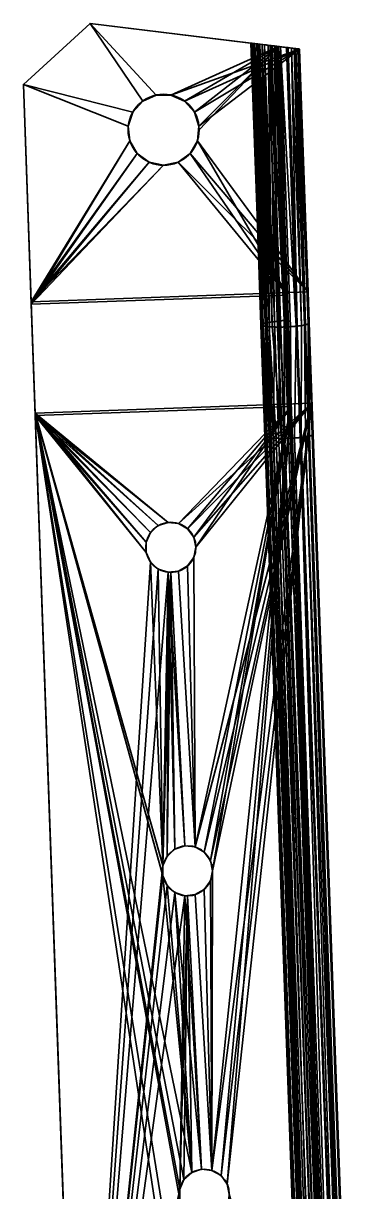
# Model space of a CAD drawing. Header units: millimetres. Extents: x 0 to 166, y 0 to 169.
# Drawn here: x 141.3 to 165.2, y 85.2 to 169.1 of the extents above; entities that cross this region are included whole.
import ezdxf

# ---------------------------------------------------------------- set-up
doc = ezdxf.new("R2010")
doc.units = ezdxf.units.MM
doc.layers.add('1', color=7, linetype='Continuous', true_color=0xffffff)

# ---------------------------------------------------------------- blocks, each defined once
blk = doc.blocks.new('UG_SURFACE_001')
at = {"layer": '1', "color": 252, "linetype": 'Continuous', "lineweight": 35}
for points in [[(146.092832, 169.054553, 7), (146.092832, 169.054553, 5.5), (141.308561, 164.667085, 5.5), (141.308561, 164.667085, 7)], [(149.166107, 162.688553, 7), (149.875611, 163.476542, 7), (146.092832, 169.054553, 7), (141.308561, 164.667085, 7)], [(141.308561, 164.667085, 5.5), (146.092832, 169.054553, 5.5), (149.875611, 163.476542, 5.5), (149.166107, 162.688553, 5.5)], [(159.618139, 167.393848, 7), (146.092832, 169.054553, 7), (150.844291, 163.907826, 7), (151.904643, 163.907826, 7)], [(146.092832, 169.054553, 7), (149.875611, 163.476542, 7), (150.844291, 163.907826, 7)], [(146.092832, 169.054553, 5.5), (161.117181, 167.209789, 5.5), (151.904643, 163.907826, 5.5), (150.844291, 163.907826, 5.5)], [(150.844291, 163.907826, 5.5), (149.875611, 163.476542, 5.5), (146.092832, 169.054553, 5.5)], [(161.117181, 167.209789, 5.5), (146.092832, 169.054553, 5.5), (146.092832, 169.054553, 7), (159.618139, 167.393848, 7)], [(151.904643, 163.907826, 7), (152.873322, 163.476542, 7), (159.618139, 167.393848, 7)], [(152.873322, 163.476542, 5.5), (151.904643, 163.907826, 5.5), (161.117181, 167.209789, 5.5)], [(159.618139, 167.393848, 7), (152.873322, 163.476542, 7), (153.582826, 162.688553, 7)], [(153.582826, 162.688553, 5.5), (152.873322, 163.476542, 5.5), (161.117181, 167.209789, 5.5)], [(159.618139, 167.393848, 7), (153.582826, 162.688553, 7), (153.910503, 161.680102, 7)], [(161.117181, 167.209789, 5.5), (153.910503, 161.680102, 5.5), (153.582826, 162.688553, 5.5)], [(160.255849, 149.538323, 7), (159.618139, 167.393848, 7), (153.924465, 161.41355, 7), (153.799668, 160.625562, 7)], [(161.117181, 167.209789, 5.5), (161.739811, 149.776101, 5.5), (153.799668, 160.625562, 5.5), (153.910503, 161.680102, 5.5)], [(153.910503, 161.680102, 7), (153.924465, 161.41355, 7), (159.618139, 167.393848, 7)], [(158.880264, 167.484447, 25.40426), (157.645851, 167.636007, 23.666006), (157.628924, 167.638093, 23.932012), (157.679588, 167.631865, 24.11321)], [(157.679588, 167.631865, 24.11321), (157.628924, 167.638093, 23.932012), (158.3765, 147.417977, 23.667866)], [(157.628924, 167.638093, 23.932012), (157.645851, 167.636007, 23.666006), (158.3765, 147.417977, 23.667866)], [(157.645851, 167.636007, 23.666006), (158.880264, 167.484447, 25.40426), (159.175217, 167.448238, 25.489302), (159.331575, 167.42903, 25.480112)], [(157.645851, 167.636007, 23.666006), (159.767538, 167.375505, 25.453048), (160.187736, 167.323902, 25.277065)], [(159.331575, 167.42903, 25.480112), (159.76353, 167.375997, 25.454728), (159.767538, 167.375505, 25.453048), (157.645851, 167.636007, 23.666006)], [(157.728121, 167.625919, 23.20125), (157.666057, 167.633533, 23.348605), (157.645851, 167.636007, 23.666006), (160.565436, 167.27753, 24.993272)], [(160.187736, 167.323902, 25.277065), (160.304412, 167.309582, 25.2282), (160.565436, 167.27753, 24.993272), (157.645851, 167.636007, 23.666006)], [(158.42168, 147.474885, 23.219021), (157.645851, 167.636007, 23.666006), (157.666057, 167.633533, 23.348605)], [(158.42168, 147.474885, 23.219021), (158.3765, 147.417977, 23.667866), (157.645851, 167.636007, 23.666006)], [(157.666057, 167.633533, 23.348605), (157.728121, 167.625919, 23.20125), (158.434317, 147.478148, 23.196243)], [(158.434317, 147.478148, 23.196243), (158.42168, 147.474885, 23.219021), (157.666057, 167.633533, 23.348605)], [(157.679588, 167.631865, 24.11321), (157.787099, 167.618677, 24.497697), (157.808706, 167.61601, 24.528578)], [(157.808706, 167.61601, 24.528578), (158.075467, 167.583257, 24.909731), (158.446684, 167.537689, 25.210876), (157.679588, 167.631865, 24.11321)], [(158.446684, 167.537689, 25.210876), (158.606932, 167.518005, 25.325453), (158.880264, 167.484447, 25.40426), (157.679588, 167.631865, 24.11321)], [(158.3765, 147.417977, 23.667866), (158.351064, 147.385955, 23.920523), (157.679588, 167.631865, 24.11321)], [(158.351064, 147.385955, 23.920523), (158.406749, 147.364333, 24.112187), (157.679588, 167.631865, 24.11321)], [(157.787099, 167.618677, 24.497697), (157.679588, 167.631865, 24.11321), (158.406749, 147.364333, 24.112187)], [(160.565436, 167.27753, 24.993272), (157.933339, 167.600721, 22.765772), (157.892346, 167.605743, 22.811254), (157.728121, 167.625919, 23.20125)], [(158.434317, 147.478148, 23.196243), (157.728121, 167.625919, 23.20125), (157.892346, 167.605743, 22.811254)], [(157.808706, 167.61601, 24.528578), (157.787099, 167.618677, 24.497697), (158.406749, 147.364333, 24.112187)], [(158.075467, 167.583257, 24.909731), (157.808706, 167.61601, 24.528578), (158.528745, 147.316977, 24.53199)], [(158.406749, 147.364333, 24.112187), (158.528745, 147.316977, 24.53199), (157.808706, 167.61601, 24.528578)], [(158.434317, 147.478148, 23.196243), (157.892346, 167.605743, 22.811254), (157.933339, 167.600721, 22.765772)], [(158.249885, 167.561844, 22.414461), (157.933339, 167.600721, 22.765772), (160.565436, 167.27753, 24.993272)], [(158.765003, 147.563383, 22.600207), (157.933339, 167.600721, 22.765772), (158.249885, 167.561844, 22.414461)], [(158.765003, 147.563383, 22.600207), (158.668712, 147.538558, 22.773763), (157.933339, 167.600721, 22.765772)], [(157.933339, 167.600721, 22.765772), (158.668712, 147.538558, 22.773763), (158.434317, 147.478148, 23.196243)], [(158.075467, 167.583257, 24.909731), (158.12552, 167.577118, 24.981251), (158.446684, 167.537689, 25.210876)], [(158.528745, 147.316977, 24.53199), (158.813387, 147.2819, 24.899267), (158.075467, 167.583257, 24.909731)], [(158.12552, 167.577118, 24.981251), (158.075467, 167.583257, 24.909731), (158.813387, 147.2819, 24.899267)], [(158.446684, 167.537689, 25.210876), (158.12552, 167.577118, 24.981251), (158.813387, 147.2819, 24.899267)], [(160.565436, 167.27753, 24.993272), (158.618793, 167.516544, 22.168862), (158.282891, 167.557791, 22.377826), (158.249885, 167.561844, 22.414461)], [(158.249885, 167.561844, 22.414461), (158.978671, 147.591144, 22.436727), (158.765003, 147.563383, 22.600207)], [(158.978671, 147.591144, 22.436727), (158.249885, 167.561844, 22.414461), (158.282891, 167.557791, 22.377826)], [(158.978671, 147.591144, 22.436727), (158.282891, 167.557791, 22.377826), (158.618793, 167.516544, 22.168862)], [(158.813387, 147.2819, 24.899267), (158.947006, 147.265434, 25.071668), (158.446684, 167.537689, 25.210876)], [(158.947006, 147.265434, 25.071668), (159.174457, 147.25773, 25.200123), (158.446684, 167.537689, 25.210876)], [(158.606932, 167.518005, 25.325453), (158.446684, 167.537689, 25.210876), (159.174457, 147.25773, 25.200123)], [(158.880264, 167.484447, 25.40426), (158.606932, 167.518005, 25.325453), (159.174457, 147.25773, 25.200123)], [(158.618793, 167.516544, 22.168862), (160.565436, 167.27753, 24.993272), (160.738438, 167.256296, 24.837576)], [(160.738438, 167.256296, 24.837576), (160.859406, 167.241439, 24.61761), (159.012884, 167.46816, 21.89225), (158.618793, 167.516544, 22.168862)], [(159.328789, 147.636652, 22.168862), (158.618793, 167.516544, 22.168862), (159.012884, 167.46816, 21.89225)], [(158.618793, 167.516544, 22.168862), (159.328789, 147.636652, 22.168862), (158.978671, 147.591144, 22.436727)], [(159.174457, 147.25773, 25.200123), (159.557536, 147.244766, 25.41648), (158.880264, 167.484447, 25.40426)], [(159.557536, 147.244766, 25.41648), (159.596905, 147.245616, 25.420925), (158.880264, 167.484447, 25.40426)], [(159.175217, 167.448238, 25.489302), (158.880264, 167.484447, 25.40426), (159.596905, 147.245616, 25.420925)], [(159.012884, 167.46816, 21.89225), (160.859406, 167.241439, 24.61761), (161.019638, 167.22177, 24.326282), (161.042914, 167.218909, 24.188759)], [(161.042914, 167.218909, 24.188759), (161.117181, 167.209789, 23.75), (159.099802, 167.457491, 21.831252), (159.012884, 167.46816, 21.89225)], [(159.724295, 147.683993, 21.899117), (159.012884, 167.46816, 21.89225), (159.099802, 167.457491, 21.831252)], [(159.012884, 167.46816, 21.89225), (159.724295, 147.683993, 21.899117), (159.328789, 147.636652, 22.168862)], [(159.32931, 167.429313, 21.510324), (159.099802, 167.457491, 21.831252), (161.117181, 167.209789, 23.75)], [(159.099802, 167.457491, 21.831252), (159.32931, 167.429313, 21.510324), (160.022944, 147.743344, 21.503959)], [(160.022944, 147.743344, 21.503959), (159.761921, 147.688508, 21.873446), (159.099802, 167.457491, 21.831252)], [(159.761921, 147.688508, 21.873446), (159.724295, 147.683993, 21.899117), (159.099802, 167.457491, 21.831252)], [(159.331575, 167.42903, 25.480112), (159.175217, 167.448238, 25.489302), (159.596905, 147.245616, 25.420925)], [(161.117181, 167.209789, 23.75), (159.442559, 167.41541, 21.351971), (159.32931, 167.429313, 21.510324)], [(160.022944, 147.743344, 21.503959), (159.32931, 167.429313, 21.510324), (159.442559, 167.41541, 21.351971)], [(159.596905, 147.245616, 25.420925), (160.056308, 147.255644, 25.472758), (159.331575, 167.42903, 25.480112)], [(159.76353, 167.375997, 25.454728), (159.331575, 167.42903, 25.480112), (160.056308, 147.255644, 25.472758)], [(159.528032, 167.404905, 21.058185), (159.442559, 167.41541, 21.351971), (161.117181, 167.209789, 23.75)], [(159.442559, 167.41541, 21.351971), (159.528032, 167.404905, 21.058185), (160.218775, 147.805244, 21.058224)], [(160.218775, 147.805244, 21.058224), (160.169885, 147.77422, 21.295952), (159.442559, 167.41541, 21.351971)], [(160.169885, 147.77422, 21.295952), (160.022944, 147.743344, 21.503959), (159.442559, 167.41541, 21.351971)], [(161.117181, 167.209789, 23.75), (159.606665, 167.395249, 20.787882), (159.528032, 167.404905, 21.058185)], [(160.218775, 147.805244, 21.058224), (159.528032, 167.404905, 21.058185), (159.606665, 167.395249, 20.787882)], [(159.618139, 167.393848, 20.587722), (159.606665, 167.395249, 20.787882), (161.117181, 167.209789, 23.75)], [(159.606665, 167.395249, 20.787882), (159.618139, 167.393848, 20.587722), (160.315543, 147.866666, 20.587722)], [(160.315543, 147.866666, 20.587722), (160.218775, 147.805244, 21.058224), (159.606665, 167.395249, 20.787882)], [(161.117181, 167.209789, 23.75), (161.117181, 167.209789, 5.5), (159.618139, 167.393848, 7), (159.618139, 167.393848, 20.587722)], [(160.315543, 147.866666, 20.587722), (159.618139, 167.393848, 20.587722), (159.618139, 167.393848, 7), (160.255849, 149.538323, 7)], [(159.76353, 167.375997, 25.454728), (160.056308, 147.255644, 25.472758), (160.239384, 147.259638, 25.493415)], [(159.767538, 167.375505, 25.453048), (159.76353, 167.375997, 25.454728), (160.239384, 147.259638, 25.493415)], [(159.767538, 167.375505, 25.453048), (160.476595, 147.276729, 25.423473), (160.894841, 147.306859, 25.300149)], [(160.239384, 147.259638, 25.493415), (160.476595, 147.276729, 25.423473), (159.767538, 167.375505, 25.453048)], [(160.187736, 167.323902, 25.277065), (159.767538, 167.375505, 25.453048), (160.894841, 147.306859, 25.300149)], [(160.894841, 147.306859, 25.300149), (160.908863, 147.308305, 25.2924), (160.187736, 167.323902, 25.277065)], [(160.304412, 167.309582, 25.2282), (160.187736, 167.323902, 25.277065), (160.908863, 147.308305, 25.2924)], [(160.304412, 167.309582, 25.2282), (160.908863, 147.308305, 25.2924), (160.951078, 147.312686, 25.269073)], [(160.565436, 167.27753, 24.993272), (160.304412, 167.309582, 25.2282), (160.951078, 147.312686, 25.269073)], [(160.951078, 147.312686, 25.269073), (161.269248, 147.359043, 24.984974), (160.565436, 167.27753, 24.993272)], [(160.738438, 167.256296, 24.837576), (160.565436, 167.27753, 24.993272), (161.269248, 147.359043, 24.984974)], [(160.738438, 167.256296, 24.837576), (161.47761, 147.389412, 24.798926), (161.562234, 147.414848, 24.61696)], [(160.738438, 167.256296, 24.837576), (161.269248, 147.359043, 24.984974), (161.47761, 147.389412, 24.798926)], [(161.562234, 147.414848, 24.61696), (160.859406, 167.241439, 24.61761), (160.738438, 167.256296, 24.837576)], [(161.019638, 167.22177, 24.326282), (160.859406, 167.241439, 24.61761), (161.562234, 147.414848, 24.61696)], [(161.019638, 167.22177, 24.326282), (161.562234, 147.414848, 24.61696), (161.761001, 147.474587, 24.189571)], [(161.761001, 147.474587, 24.189571), (161.042914, 167.218909, 24.188759), (161.019638, 167.22177, 24.326282)], [(161.042914, 167.218909, 24.188759), (161.771998, 147.477895, 24.165936), (161.819994, 147.530854, 23.75)], [(161.042914, 167.218909, 24.188759), (161.761001, 147.474587, 24.189571), (161.771998, 147.477895, 24.165936)], [(161.819994, 147.530854, 23.75), (161.117181, 167.209789, 23.75), (161.042914, 167.218909, 24.188759)], [(161.739811, 149.776101, 5.5), (161.117181, 167.209789, 5.5), (161.117181, 167.209789, 23.75), (161.819994, 147.530854, 23.75)], [(141.872317, 148.881763, 7), (141.308561, 164.667085, 7), (141.308561, 164.667085, 5.5), (141.86573, 149.066299, 5.5)], [(141.308561, 164.667085, 7), (148.838431, 161.680102, 7), (149.166107, 162.688553, 7)], [(148.94928, 160.625562, 7), (148.838431, 161.680102, 7), (141.308561, 164.667085, 7), (141.872317, 148.881763, 7)], [(141.86573, 149.066299, 5.5), (141.308561, 164.667085, 5.5), (148.838431, 161.680102, 5.5), (148.94928, 160.625562, 5.5)], [(149.166107, 162.688553, 5.5), (148.838431, 161.680102, 5.5), (141.308561, 164.667085, 5.5)], [(149.875611, 163.476542, 7), (149.875611, 163.476542, 5.5), (150.844291, 163.907826, 5.5), (150.844291, 163.907826, 7)], [(150.844291, 163.907826, 7), (150.844291, 163.907826, 5.5), (151.904643, 163.907826, 5.5), (151.904643, 163.907826, 7)], [(151.904643, 163.907826, 7), (151.904643, 163.907826, 5.5), (152.873322, 163.476542, 5.5), (152.873322, 163.476542, 7)], [(149.166107, 162.688553, 7), (149.166107, 162.688553, 5.5), (149.875611, 163.476542, 5.5), (149.875611, 163.476542, 7)], [(152.873322, 163.476542, 7), (152.873322, 163.476542, 5.5), (153.582826, 162.688553, 5.5), (153.582826, 162.688553, 7)], [(148.838431, 161.680102, 7), (148.838431, 161.680102, 5.5), (149.166107, 162.688553, 5.5), (149.166107, 162.688553, 7)], [(153.582826, 162.688553, 7), (153.582826, 162.688553, 5.5), (153.910503, 161.680102, 5.5), (153.910503, 161.680102, 7)], [(148.94928, 160.625562, 7), (148.94928, 160.625562, 5.5), (148.838431, 161.680102, 5.5), (148.838431, 161.680102, 7)], [(153.924465, 161.41355, 7), (153.910503, 161.680102, 5.5), (153.799668, 160.625562, 5.5)], [(153.799668, 160.625562, 5.5), (153.799668, 160.625562, 7), (153.924465, 161.41355, 7)], [(153.924465, 161.41355, 7), (153.910503, 161.680102, 7), (153.910503, 161.680102, 5.5)], [(141.86573, 149.066299, 5.5), (148.94928, 160.625562, 5.5), (149.479449, 159.707263, 5.5)], [(149.479449, 159.707263, 7), (148.94928, 160.625562, 7), (141.872317, 148.881763, 7)], [(149.479449, 159.707263, 7), (149.479449, 159.707263, 5.5), (148.94928, 160.625562, 5.5), (148.94928, 160.625562, 7)], [(153.799668, 160.625562, 7), (153.269485, 159.707263, 7), (160.255849, 149.538323, 7)], [(153.269485, 159.707263, 5.5), (153.799668, 160.625562, 5.5), (161.739811, 149.776101, 5.5)], [(153.799668, 160.625562, 7), (153.799668, 160.625562, 5.5), (153.269485, 159.707263, 5.5), (153.269485, 159.707263, 7)], [(149.479449, 159.707263, 5.5), (150.337294, 159.084007, 5.5), (141.86573, 149.066299, 5.5)], [(141.872317, 148.881763, 7), (150.337294, 159.084007, 7), (149.479449, 159.707263, 7)], [(150.337294, 159.084007, 7), (150.337294, 159.084007, 5.5), (149.479449, 159.707263, 5.5), (149.479449, 159.707263, 7)], [(153.269485, 159.707263, 7), (152.411655, 159.084007, 7), (160.255849, 149.538323, 7)], [(161.739811, 149.776101, 5.5), (152.411655, 159.084007, 5.5), (153.269485, 159.707263, 5.5)], [(153.269485, 159.707263, 7), (153.269485, 159.707263, 5.5), (152.411655, 159.084007, 5.5), (152.411655, 159.084007, 7)], [(141.86573, 149.066299, 5.5), (150.337294, 159.084007, 5.5), (151.374474, 158.863559, 5.5)], [(151.374474, 158.863559, 5.5), (152.411655, 159.084007, 5.5), (161.739811, 149.776101, 5.5), (141.86573, 149.066299, 5.5)], [(141.872317, 148.881763, 7), (160.255849, 149.538323, 7), (152.411655, 159.084007, 7), (151.374474, 158.863559, 7)], [(151.374474, 158.863559, 7), (150.337294, 159.084007, 7), (141.872317, 148.881763, 7)], [(151.374474, 158.863559, 7), (151.374474, 158.863559, 5.5), (150.337294, 159.084007, 5.5), (150.337294, 159.084007, 7)], [(152.411655, 159.084007, 7), (152.411655, 159.084007, 5.5), (151.374474, 158.863559, 5.5), (151.374474, 158.863559, 7)], [(162.025347, 141.781196, 3.5), (142.151266, 141.071394, 3.5), (141.86573, 149.066299, 5.5), (161.739811, 149.776101, 5.5)], [(142.157853, 140.886858, 5), (160.541385, 141.543418, 5), (160.255849, 149.538323, 7), (141.872317, 148.881763, 7)], [(160.601079, 139.871761, 18.587722), (160.315543, 147.866666, 20.587722), (160.255849, 149.538323, 7), (160.541385, 141.543418, 5)], [(161.819994, 147.530854, 23.75), (162.105531, 139.535949, 21.749999), (162.025347, 141.781196, 3.5), (161.739811, 149.776101, 5.5)], [(142.157853, 140.886858, 5), (141.872317, 148.881763, 7), (141.86573, 149.066299, 5.5), (142.151266, 141.071394, 3.5)], [(159.614325, 139.641747, 20.168861), (159.328789, 147.636652, 22.168862), (159.724295, 147.683993, 21.899117)], [(160.009816, 139.689103, 19.899117), (159.614325, 139.641747, 20.168861), (159.724295, 147.683993, 21.899117), (159.761921, 147.688508, 21.873446)], [(160.047457, 139.693603, 19.873446), (159.761921, 147.688508, 21.873446), (160.022944, 147.743344, 21.503959)], [(159.761921, 147.688508, 21.873446), (160.047457, 139.693603, 19.873446), (160.009816, 139.689103, 19.899117)], [(160.30848, 139.748439, 19.503959), (160.047457, 139.693603, 19.873446), (160.022944, 147.743344, 21.503959), (160.169885, 147.77422, 21.295952)], [(160.455421, 139.779314, 19.295953), (160.169885, 147.77422, 21.295952), (160.218775, 147.805244, 21.058224)], [(160.169885, 147.77422, 21.295952), (160.455421, 139.779314, 19.295953), (160.30848, 139.748439, 19.503959)], [(160.504311, 139.810339, 19.058224), (160.455421, 139.779314, 19.295953), (160.218775, 147.805244, 21.058224), (160.315543, 147.866666, 20.587722)], [(160.315543, 147.866666, 20.587722), (160.601079, 139.871761, 18.587722), (160.504311, 139.810339, 19.058224)], [(158.636585, 139.39105, 21.920523), (158.351064, 147.385955, 23.920523), (158.3765, 147.417977, 23.667866)], [(158.351064, 147.385955, 23.920523), (158.636585, 139.39105, 21.920523), (158.692285, 139.369428, 22.112187)], [(158.692285, 139.369428, 22.112187), (158.814281, 139.322072, 22.53199), (158.406749, 147.364333, 24.112187), (158.351064, 147.385955, 23.920523)], [(158.662021, 139.423072, 21.667866), (158.636585, 139.39105, 21.920523), (158.3765, 147.417977, 23.667866), (158.42168, 147.474885, 23.219021)], [(158.814281, 139.322072, 22.53199), (158.528745, 147.316977, 24.53199), (158.406749, 147.364333, 24.112187)], [(158.719853, 139.483243, 21.196242), (158.707216, 139.47998, 21.219023), (158.42168, 147.474885, 23.219021), (158.434317, 147.478148, 23.196243)], [(158.42168, 147.474885, 23.219021), (158.707216, 139.47998, 21.219023), (158.662021, 139.423072, 21.667866)], [(159.050539, 139.568478, 20.600207), (158.434317, 147.478148, 23.196243), (158.668712, 147.538558, 22.773763)], [(158.434317, 147.478148, 23.196243), (158.954248, 139.543653, 20.773763), (158.719853, 139.483243, 21.196242)], [(158.434317, 147.478148, 23.196243), (159.050539, 139.568478, 20.600207), (158.954248, 139.543653, 20.773763)], [(158.528745, 147.316977, 24.53199), (158.814281, 139.322072, 22.53199), (159.098923, 139.286995, 22.899266)], [(159.098923, 139.286995, 22.899266), (159.232542, 139.270529, 23.071667), (158.813387, 147.2819, 24.899267), (158.528745, 147.316977, 24.53199)], [(158.668712, 147.538558, 22.773763), (158.765003, 147.563383, 22.600207), (159.050539, 139.568478, 20.600207)], [(159.050539, 139.568478, 20.600207), (158.765003, 147.563383, 22.600207), (158.978671, 147.591144, 22.436727)], [(159.232542, 139.270529, 23.071667), (158.947006, 147.265434, 25.071668), (158.813387, 147.2819, 24.899267)], [(158.947006, 147.265434, 25.071668), (159.232542, 139.270529, 23.071667), (159.459978, 139.262825, 23.200125)], [(159.459978, 139.262825, 23.200125), (159.843057, 139.249861, 23.416482), (159.174457, 147.25773, 25.200123), (158.947006, 147.265434, 25.071668)], [(159.264207, 139.596239, 20.436727), (159.050539, 139.568478, 20.600207), (158.978671, 147.591144, 22.436727), (159.328789, 147.636652, 22.168862)], [(159.843057, 139.249861, 23.416482), (159.557536, 147.244766, 25.41648), (159.174457, 147.25773, 25.200123)], [(159.328789, 147.636652, 22.168862), (159.614325, 139.641747, 20.168861), (159.264207, 139.596239, 20.436727)], [(159.596905, 147.245616, 25.420925), (159.557536, 147.244766, 25.41648), (159.843057, 139.249861, 23.416482), (159.882441, 139.250711, 23.420924)], [(160.056308, 147.255644, 25.472758), (159.596905, 147.245616, 25.420925), (159.882441, 139.250711, 23.420924), (160.341844, 139.260739, 23.472758)], [(160.52492, 139.264733, 23.493415), (160.239384, 147.259638, 25.493415), (160.056308, 147.255644, 25.472758)], [(160.341844, 139.260739, 23.472758), (160.52492, 139.264733, 23.493415), (160.056308, 147.255644, 25.472758)], [(160.476595, 147.276729, 25.423473), (160.239384, 147.259638, 25.493415), (160.52492, 139.264733, 23.493415)], [(160.894841, 147.306859, 25.300149), (160.476595, 147.276729, 25.423473), (160.52492, 139.264733, 23.493415), (160.762131, 139.281824, 23.423472)], [(160.762131, 139.281824, 23.423472), (161.180362, 139.311954, 23.300149), (160.894841, 147.306859, 25.300149)], [(160.908863, 147.308305, 25.2924), (160.894841, 147.306859, 25.300149), (161.180362, 139.311954, 23.300149)], [(161.180362, 139.311954, 23.300149), (161.194399, 139.3134, 23.2924), (160.951078, 147.312686, 25.269073), (160.908863, 147.308305, 25.2924)], [(161.269248, 147.359043, 24.984974), (160.951078, 147.312686, 25.269073), (161.236614, 139.317781, 23.269072)], [(161.194399, 139.3134, 23.2924), (161.236614, 139.317781, 23.269072), (160.951078, 147.312686, 25.269073)], [(161.47761, 147.389412, 24.798926), (161.269248, 147.359043, 24.984974), (161.236614, 139.317781, 23.269072), (161.554784, 139.364153, 22.984976)], [(161.562234, 147.414848, 24.61696), (161.47761, 147.389412, 24.798926), (161.763147, 139.394507, 22.798926)], [(161.554784, 139.364153, 22.984976), (161.763147, 139.394507, 22.798926), (161.47761, 147.389412, 24.798926)], [(161.763147, 139.394507, 22.798926), (161.761001, 147.474587, 24.189571), (161.562234, 147.414848, 24.61696)], [(161.771998, 147.477895, 24.165936), (161.761001, 147.474587, 24.189571), (161.763147, 139.394507, 22.798926), (161.84777, 139.419943, 22.61696)], [(161.771998, 147.477895, 24.165936), (162.057534, 139.48299, 22.165935), (162.105531, 139.535949, 21.749999), (161.819994, 147.530854, 23.75)], [(161.771998, 147.477895, 24.165936), (161.84777, 139.419943, 22.61696), (162.046537, 139.479697, 22.189571)], [(162.046537, 139.479697, 22.189571), (162.057534, 139.48299, 22.165935), (161.771998, 147.477895, 24.165936)], [(142.151266, 141.071394, 3.5), (162.025347, 141.781196, 3.5), (152.446494, 133.138761, 3.5), (151.702106, 133.217007, 3.5)], [(142.151266, 141.071394, 3.5), (151.702106, 133.217007, 3.5), (150.990263, 132.985711, 3.5)], [(150.990263, 132.985711, 3.5), (150.434032, 132.484883, 3.5), (142.151266, 141.071394, 3.5)], [(151.329309, 108.572043, 3.5), (142.151266, 141.071394, 3.5), (150.129586, 131.052628, 3.5), (150.434032, 130.368844, 3.5)], [(142.151266, 141.071394, 3.5), (151.329309, 108.572043, 3.5), (151.329309, 107.823566, 3.5)], [(142.151266, 141.071394, 3.5), (152.529046, 85.342988, 3.5), (152.529046, 84.59451, 3.5)], [(142.151266, 141.071394, 3.5), (150.129586, 131.801099, 3.5), (150.129586, 131.052628, 3.5)], [(151.329309, 107.823566, 3.5), (153.389707, 86.527593, 3.5), (142.151266, 141.071394, 3.5)], [(152.529046, 84.59451, 3.5), (154.589429, 63.298538, 3.5), (142.151266, 141.071394, 3.5)], [(142.151266, 141.071394, 3.5), (153.389707, 86.527593, 3.5), (152.833477, 86.026765, 3.5)], [(142.151266, 141.071394, 3.5), (154.589429, 63.298538, 3.5), (154.033199, 62.797703, 3.5)], [(152.833477, 86.026765, 3.5), (152.529046, 85.342988, 3.5), (142.151266, 141.071394, 3.5)], [(154.033199, 62.797703, 3.5), (153.728768, 62.113933, 3.5), (145.354345, 51.385365, 3.5), (142.151266, 141.071394, 3.5)], [(150.434032, 132.484883, 3.5), (150.129586, 131.801099, 3.5), (142.151266, 141.071394, 3.5)], [(142.151266, 141.071394, 3.5), (145.354345, 51.385365, 3.5), (145.347759, 51.569905, 5), (142.157853, 140.886858, 5)], [(151.702106, 133.217007, 5), (152.446494, 133.138761, 5), (160.541385, 141.543418, 5), (142.157853, 140.886858, 5)], [(153.094694, 132.764518, 3.5), (152.446494, 133.138761, 3.5), (162.025347, 141.781196, 3.5)], [(160.541385, 141.543418, 5), (152.446494, 133.138761, 5), (153.094694, 132.764518, 5)], [(162.025347, 141.781196, 3.5), (153.534636, 132.158995, 3.5), (153.094694, 132.764518, 3.5)], [(153.094694, 132.764518, 5), (153.534636, 132.158995, 5), (160.541385, 141.543418, 5)], [(162.025347, 141.781196, 3.5), (153.690264, 131.426856, 3.5), (153.534636, 132.158995, 3.5)], [(153.534636, 130.694732, 3.5), (153.690264, 131.426856, 3.5), (162.025347, 141.781196, 3.5), (153.646216, 109.909706, 3.5)], [(153.646216, 109.909706, 5), (160.541385, 141.543418, 5), (153.690264, 131.426856, 5), (153.534636, 130.694732, 5)], [(153.534636, 132.158995, 5), (153.690264, 131.426856, 5), (160.541385, 141.543418, 5)], [(154.294416, 109.535463, 3.5), (153.646216, 109.909706, 3.5), (162.025347, 141.781196, 3.5)], [(160.541385, 141.543418, 5), (153.646216, 109.909706, 5), (154.294416, 109.535463, 5)], [(162.025347, 141.781196, 3.5), (154.734358, 108.929932, 3.5), (154.294416, 109.535463, 3.5)], [(154.294416, 109.535463, 5), (154.734358, 108.929932, 5), (160.541385, 141.543418, 5)], [(162.025347, 141.781196, 3.5), (154.889986, 108.197808, 3.5), (154.734358, 108.929932, 3.5)], [(154.734358, 108.929932, 5), (154.889986, 108.197808, 5), (160.541385, 141.543418, 5)], [(154.889986, 108.197808, 3.5), (162.025347, 141.781196, 3.5), (154.845938, 86.680651, 3.5)], [(155.494139, 86.306408, 3.5), (154.845938, 86.680651, 3.5), (162.025347, 141.781196, 3.5)], [(160.541385, 141.543418, 5), (154.845938, 86.680651, 5), (155.494139, 86.306408, 5)], [(154.845938, 86.680651, 5), (160.541385, 141.543418, 5), (154.889986, 108.197808, 5)], [(162.025347, 141.781196, 3.5), (155.934095, 85.700877, 3.5), (155.494139, 86.306408, 3.5)], [(155.494139, 86.306408, 5), (155.934095, 85.700877, 5), (160.541385, 141.543418, 5)], [(162.025347, 141.781196, 3.5), (165.228426, 52.095156, 3.5), (156.089708, 84.968746, 3.5), (155.934095, 85.700877, 3.5)], [(155.934095, 85.700877, 5), (156.089708, 84.968746, 5), (163.731277, 52.226461, 5), (160.541385, 141.543418, 5)], [(163.671583, 53.898122, 18.587722), (160.601079, 139.871761, 18.587722), (160.541385, 141.543418, 5), (163.731277, 52.226461, 5)], [(165.228426, 52.095156, 3.5), (162.025347, 141.781196, 3.5), (162.105531, 139.535949, 21.749999), (165.148243, 54.340404, 21.749999)], [(142.157853, 140.886858, 5), (150.434032, 132.484883, 5), (150.990263, 132.985711, 5)], [(142.157853, 140.886858, 5), (150.129586, 131.801099, 5), (150.434032, 132.484883, 5)], [(142.157853, 140.886858, 5), (150.129586, 131.052628, 5), (150.129586, 131.801099, 5)], [(150.434032, 130.368844, 5), (150.129586, 131.052628, 5), (142.157853, 140.886858, 5), (145.347759, 51.569905, 5)], [(150.990263, 132.985711, 5), (151.702106, 133.217007, 5), (142.157853, 140.886858, 5)], [(158.636585, 139.39105, 21.920523), (158.662021, 139.423072, 21.667866), (161.705464, 54.207329, 21.667866)], [(158.636585, 139.39105, 21.920523), (161.705464, 54.207329, 21.667866), (161.677808, 54.237463, 21.920523)], [(161.677808, 54.237463, 21.920523), (158.692285, 139.369428, 22.112187), (158.636585, 139.39105, 21.920523)], [(161.754593, 54.153793, 21.219023), (161.705464, 54.207329, 21.667866), (158.662021, 139.423072, 21.667866), (158.707216, 139.47998, 21.219023)], [(161.677808, 54.237463, 21.920523), (161.731809, 54.263003, 22.112187), (158.692285, 139.369428, 22.112187)], [(161.731809, 54.263003, 22.112187), (161.85011, 54.318938, 22.53199), (158.814281, 139.322072, 22.53199), (158.692285, 139.369428, 22.112187)], [(158.707216, 139.47998, 21.219023), (158.719853, 139.483243, 21.196242), (161.767423, 54.151446, 21.196242)], [(158.707216, 139.47998, 21.219023), (161.767423, 54.151446, 21.196242), (161.754593, 54.153793, 21.219023)], [(158.719853, 139.483243, 21.196242), (158.954248, 139.543653, 20.773763), (162.005529, 54.107904, 20.773763), (161.767423, 54.151446, 21.196242)], [(159.098923, 139.286995, 22.899266), (158.814281, 139.322072, 22.53199), (161.85011, 54.318938, 22.53199), (162.131533, 54.374233, 22.899266)], [(162.10334, 54.090019, 20.600207), (162.005529, 54.107904, 20.773763), (158.954248, 139.543653, 20.773763), (159.050539, 139.568478, 20.600207)], [(159.050539, 139.568478, 20.600207), (159.264207, 139.596239, 20.436727), (162.318453, 54.077562, 20.436727)], [(159.050539, 139.568478, 20.600207), (162.318453, 54.077562, 20.436727), (162.10334, 54.090019, 20.600207)], [(159.232542, 139.270529, 23.071667), (159.098923, 139.286995, 22.899266), (162.131533, 54.374233, 22.899266)], [(159.264207, 139.596239, 20.436727), (159.614325, 139.641747, 20.168861), (162.670925, 54.057155, 20.168861), (162.318453, 54.077562, 20.436727)], [(163.068801, 54.038137, 19.899117), (162.670925, 54.057155, 20.168861), (159.614325, 139.641747, 20.168861), (160.009816, 139.689103, 19.899117)], [(163.106665, 54.036327, 19.873446), (163.068801, 54.038137, 19.899117), (160.009816, 139.689103, 19.899117), (160.047457, 139.693603, 19.873446)], [(160.047457, 139.693603, 19.873446), (160.30848, 139.748439, 19.503959), (163.370922, 54.000251, 19.503959)], [(160.047457, 139.693603, 19.873446), (163.370922, 54.000251, 19.503959), (163.106665, 54.036327, 19.873446)], [(163.519695, 53.979941, 19.295953), (160.30848, 139.748439, 19.503959), (160.455421, 139.779314, 19.295953)], [(163.519695, 53.979941, 19.295953), (163.370922, 54.000251, 19.503959), (160.30848, 139.748439, 19.503959)], [(160.455421, 139.779314, 19.295953), (160.504311, 139.810339, 19.058224), (163.570672, 53.952474, 19.058224)], [(160.455421, 139.779314, 19.295953), (163.570672, 53.952474, 19.058224), (163.519695, 53.979941, 19.295953)], [(160.504311, 139.810339, 19.058224), (160.601079, 139.871761, 18.587722), (163.671583, 53.898122, 18.587722), (163.570672, 53.952474, 19.058224)], [(163.552314, 54.498166, 23.493415), (160.762131, 139.281824, 23.423472), (160.52492, 139.264733, 23.493415)], [(161.180362, 139.311954, 23.300149), (160.762131, 139.281824, 23.423472), (163.790122, 54.498043, 23.423472)], [(163.552314, 54.498166, 23.493415), (163.790122, 54.498043, 23.423472), (160.762131, 139.281824, 23.423472)], [(164.209455, 54.497827, 23.300149), (161.194399, 139.3134, 23.2924), (161.180362, 139.311954, 23.300149)], [(161.180362, 139.311954, 23.300149), (163.790122, 54.498043, 23.423472), (164.209455, 54.497827, 23.300149)], [(161.236614, 139.317781, 23.269072), (161.194399, 139.3134, 23.2924), (164.223552, 54.497376, 23.2924), (164.265975, 54.496016, 23.269072)], [(164.209455, 54.497827, 23.300149), (164.223552, 54.497376, 23.2924), (161.194399, 139.3134, 23.2924)], [(164.265975, 54.496016, 23.269072), (161.554784, 139.364153, 22.984976), (161.236614, 139.317781, 23.269072)], [(161.763147, 139.394507, 22.798926), (161.554784, 139.364153, 22.984976), (164.586633, 54.472473, 22.984976)], [(164.265975, 54.496016, 23.269072), (164.586633, 54.472473, 22.984976), (161.554784, 139.364153, 22.984976)], [(164.796636, 54.457054, 22.798926), (161.84777, 139.419943, 22.61696), (161.763147, 139.394507, 22.798926)], [(161.763147, 139.394507, 22.798926), (164.586633, 54.472473, 22.984976), (164.796636, 54.457054, 22.798926)], [(162.046537, 139.479697, 22.189571), (161.84777, 139.419943, 22.61696), (164.882854, 54.437719, 22.61696), (165.085375, 54.392304, 22.189571)], [(164.796636, 54.457054, 22.798926), (164.882854, 54.437719, 22.61696), (161.84777, 139.419943, 22.61696)], [(162.057534, 139.48299, 22.165935), (162.046537, 139.479697, 22.189571), (165.085375, 54.392304, 22.189571)], [(165.096581, 54.389793, 22.165935), (162.105531, 139.535949, 21.749999), (162.057534, 139.48299, 22.165935)], [(162.057534, 139.48299, 22.165935), (165.085375, 54.392304, 22.189571), (165.096581, 54.389793, 22.165935)], [(165.096581, 54.389793, 22.165935), (165.148243, 54.340404, 21.749999), (162.105531, 139.535949, 21.749999)], [(159.232542, 139.270529, 23.071667), (162.131533, 54.374233, 22.899266), (162.263632, 54.400187, 23.071667)], [(162.263632, 54.400187, 23.071667), (159.459978, 139.262825, 23.200125), (159.232542, 139.270529, 23.071667)], [(162.263632, 54.400187, 23.071667), (162.489951, 54.424096, 23.200125), (159.459978, 139.262825, 23.200125)], [(159.843057, 139.249861, 23.416482), (159.459978, 139.262825, 23.200125), (162.489951, 54.424096, 23.200125)], [(162.871122, 54.464359, 23.416482), (162.910476, 54.466311, 23.420924), (159.882441, 139.250711, 23.420924), (159.843057, 139.249861, 23.416482)], [(159.843057, 139.249861, 23.416482), (162.489951, 54.424096, 23.200125), (162.871122, 54.464359, 23.416482)], [(162.910476, 54.466311, 23.420924), (163.369417, 54.489087, 23.472758), (160.341844, 139.260739, 23.472758), (159.882441, 139.250711, 23.420924)], [(160.52492, 139.264733, 23.493415), (160.341844, 139.260739, 23.472758), (163.369417, 54.489087, 23.472758)], [(160.52492, 139.264733, 23.493415), (163.369417, 54.489087, 23.472758), (163.552314, 54.498166, 23.493415)], [(150.434032, 132.484883, 5), (150.434032, 132.484883, 3.5), (150.990263, 132.985711, 3.5), (150.990263, 132.985711, 5)], [(150.990263, 132.985711, 5), (150.990263, 132.985711, 3.5), (151.702106, 133.217007, 3.5), (151.702106, 133.217007, 5)], [(151.702106, 133.217007, 5), (151.702106, 133.217007, 3.5), (152.446494, 133.138761, 3.5), (152.446494, 133.138761, 5)], [(152.446494, 133.138761, 5), (152.446494, 133.138761, 3.5), (153.094694, 132.764518, 3.5), (153.094694, 132.764518, 5)], [(153.094694, 132.764518, 5), (153.094694, 132.764518, 3.5), (153.534636, 132.158995, 3.5), (153.534636, 132.158995, 5)], [(150.129586, 131.801099, 5), (150.129586, 131.801099, 3.5), (150.434032, 132.484883, 3.5), (150.434032, 132.484883, 5)], [(150.129586, 131.052628, 5), (150.129586, 131.052628, 3.5), (150.129586, 131.801099, 3.5), (150.129586, 131.801099, 5)], [(153.534636, 132.158995, 5), (153.534636, 132.158995, 3.5), (153.690264, 131.426856, 3.5), (153.690264, 131.426856, 5)], [(150.434032, 130.368844, 5), (150.434032, 130.368844, 3.5), (150.129586, 131.052628, 3.5), (150.129586, 131.052628, 5)], [(153.690264, 131.426856, 5), (153.690264, 131.426856, 3.5), (153.534636, 130.694732, 3.5), (153.534636, 130.694732, 5)], [(150.990263, 129.868016, 5), (150.434032, 130.368844, 5), (145.347759, 51.569905, 5)], [(150.990263, 129.868016, 5), (150.990263, 129.868016, 3.5), (150.434032, 130.368844, 3.5), (150.434032, 130.368844, 5)], [(151.329309, 108.572043, 3.5), (150.434032, 130.368844, 3.5), (150.990263, 129.868016, 3.5)], [(153.094694, 130.089208, 5), (153.094694, 130.089208, 3.5), (152.446494, 129.714966, 3.5), (152.446494, 129.714966, 5)], [(153.646216, 109.909706, 5), (153.094694, 130.089208, 5), (152.446494, 129.714966, 5)], [(153.646216, 109.909706, 3.5), (152.446494, 129.714966, 3.5), (153.094694, 130.089208, 3.5)], [(153.534636, 130.694732, 5), (153.534636, 130.694732, 3.5), (153.094694, 130.089208, 3.5), (153.094694, 130.089208, 5)], [(153.646216, 109.909706, 5), (153.534636, 130.694732, 5), (153.094694, 130.089208, 5)], [(153.094694, 130.089208, 3.5), (153.534636, 130.694732, 3.5), (153.646216, 109.909706, 3.5)], [(151.702106, 129.63672, 5), (150.990263, 129.868016, 5), (145.347759, 51.569905, 5)], [(151.329309, 108.572043, 5), (151.702106, 129.63672, 5), (145.347759, 51.569905, 5)], [(151.702106, 129.63672, 5), (151.702106, 129.63672, 3.5), (150.990263, 129.868016, 3.5), (150.990263, 129.868016, 5)], [(150.990263, 129.868016, 3.5), (151.702106, 129.63672, 3.5), (151.329309, 108.572043, 3.5)], [(151.329309, 108.572043, 5), (151.890263, 129.62687, 5), (151.702106, 129.63672, 5)], [(151.633754, 109.255821, 3.5), (151.329309, 108.572043, 3.5), (151.702106, 129.63672, 3.5)], [(151.890263, 129.62687, 5), (151.329309, 108.572043, 5), (151.633754, 109.255821, 5)], [(151.702106, 129.63672, 3.5), (152.189985, 109.756649, 3.5), (151.633754, 109.255821, 3.5)], [(151.633754, 109.255821, 5), (152.189985, 109.756649, 5), (151.890263, 129.62687, 5)], [(152.446494, 129.714966, 3.5), (151.702106, 129.63672, 3.5), (151.890263, 129.62687, 5)], [(151.702106, 129.63672, 3.5), (152.446494, 129.714966, 3.5), (153.646216, 109.909706, 3.5), (152.901828, 109.987944, 3.5)], [(151.702106, 129.63672, 3.5), (151.702106, 129.63672, 5), (151.890263, 129.62687, 5)], [(152.901828, 109.987944, 3.5), (152.189985, 109.756649, 3.5), (151.702106, 129.63672, 3.5)], [(151.890263, 129.62687, 5), (152.446494, 129.714966, 5), (152.446494, 129.714966, 3.5)], [(152.446494, 129.714966, 5), (151.890263, 129.62687, 5), (152.901828, 109.987944, 5), (153.646216, 109.909706, 5)], [(151.890263, 129.62687, 5), (152.189985, 109.756649, 5), (152.901828, 109.987944, 5)], [(152.189985, 109.756649, 5), (152.189985, 109.756649, 3.5), (152.901828, 109.987944, 3.5), (152.901828, 109.987944, 5)], [(152.901828, 109.987944, 5), (152.901828, 109.987944, 3.5), (153.646216, 109.909706, 3.5), (153.646216, 109.909706, 5)], [(153.646216, 109.909706, 5), (153.646216, 109.909706, 3.5), (154.294416, 109.535463, 3.5), (154.294416, 109.535463, 5)], [(151.329309, 108.572043, 5), (151.329309, 108.572043, 3.5), (151.633754, 109.255821, 3.5), (151.633754, 109.255821, 5)], [(151.633754, 109.255821, 5), (151.633754, 109.255821, 3.5), (152.189985, 109.756649, 3.5), (152.189985, 109.756649, 5)], [(154.294416, 109.535463, 5), (154.294416, 109.535463, 3.5), (154.734358, 108.929932, 3.5), (154.734358, 108.929932, 5)], [(145.347759, 51.569905, 5), (151.329309, 107.823566, 5), (151.329309, 108.572043, 5)], [(151.329309, 107.823566, 5), (151.329309, 107.823566, 3.5), (151.329309, 108.572043, 3.5), (151.329309, 108.572043, 5)], [(154.734358, 108.929932, 5), (154.734358, 108.929932, 3.5), (154.889986, 108.197808, 3.5), (154.889986, 108.197808, 5)], [(151.633754, 107.139796, 5), (151.329309, 107.823566, 5), (145.347759, 51.569905, 5)], [(151.633754, 107.139796, 5), (151.633754, 107.139796, 3.5), (151.329309, 107.823566, 3.5), (151.329309, 107.823566, 5)], [(153.389707, 86.527593, 3.5), (151.329309, 107.823566, 3.5), (151.633754, 107.139796, 3.5)], [(154.734358, 107.465677, 5), (154.294416, 106.860146, 5), (154.845938, 86.680651, 5)], [(154.734358, 107.465677, 5), (154.734358, 107.465677, 3.5), (154.294416, 106.860146, 3.5), (154.294416, 106.860146, 5)], [(154.845938, 86.680651, 3.5), (154.294416, 106.860146, 3.5), (154.734358, 107.465677, 3.5)], [(154.889986, 108.197808, 5), (154.734358, 107.465677, 5), (154.845938, 86.680651, 5)], [(154.889986, 108.197808, 5), (154.889986, 108.197808, 3.5), (154.734358, 107.465677, 3.5), (154.734358, 107.465677, 5)], [(154.845938, 86.680651, 3.5), (154.734358, 107.465677, 3.5), (154.889986, 108.197808, 3.5)], [(145.347759, 51.569905, 5), (152.189985, 106.638961, 5), (151.633754, 107.139796, 5)], [(152.901828, 106.407665, 5), (152.189985, 106.638961, 5), (145.347759, 51.569905, 5)], [(152.189985, 106.638961, 5), (152.189985, 106.638961, 3.5), (151.633754, 107.139796, 3.5), (151.633754, 107.139796, 5)], [(151.633754, 107.139796, 3.5), (152.189985, 106.638961, 3.5), (153.389707, 86.527593, 3.5)], [(152.901828, 106.407665, 5), (152.901828, 106.407665, 3.5), (152.189985, 106.638961, 3.5), (152.189985, 106.638961, 5)], [(154.101551, 86.758889, 3.5), (152.189985, 106.638961, 3.5), (152.901828, 106.407665, 3.5)], [(154.101551, 86.758889, 3.5), (153.389707, 86.527593, 3.5), (152.189985, 106.638961, 3.5)], [(154.845938, 86.680651, 5), (154.294416, 106.860146, 5), (153.646216, 106.485903, 5)], [(154.294416, 106.860146, 5), (154.294416, 106.860146, 3.5), (153.646216, 106.485903, 3.5), (153.646216, 106.485903, 5)], [(154.845938, 86.680651, 3.5), (153.646216, 106.485903, 3.5), (154.294416, 106.860146, 3.5)], [(152.529046, 85.342988, 5), (152.901828, 106.407665, 5), (145.347759, 51.569905, 5)], [(152.529046, 85.342988, 5), (153.089985, 106.397808, 5), (152.901828, 106.407665, 5)], [(153.089985, 106.397808, 5), (152.529046, 85.342988, 5), (152.833477, 86.026765, 5)], [(152.833477, 86.026765, 5), (153.389707, 86.527593, 5), (153.089985, 106.397808, 5)], [(153.646216, 106.485903, 3.5), (152.901828, 106.407665, 3.5), (153.089985, 106.397808, 5)], [(152.901828, 106.407665, 3.5), (153.646216, 106.485903, 3.5), (154.845938, 86.680651, 3.5), (154.101551, 86.758889, 3.5)], [(152.901828, 106.407665, 3.5), (152.901828, 106.407665, 5), (153.089985, 106.397808, 5)], [(153.646216, 106.485903, 5), (153.089985, 106.397808, 5), (154.101551, 86.758889, 5), (154.845938, 86.680651, 5)], [(153.089985, 106.397808, 5), (153.646216, 106.485903, 5), (153.646216, 106.485903, 3.5)], [(153.089985, 106.397808, 5), (153.389707, 86.527593, 5), (154.101551, 86.758889, 5)], [(152.833477, 86.026765, 5), (152.833477, 86.026765, 3.5), (153.389707, 86.527593, 3.5), (153.389707, 86.527593, 5)], [(153.389707, 86.527593, 5), (153.389707, 86.527593, 3.5), (154.101551, 86.758889, 3.5), (154.101551, 86.758889, 5)], [(154.101551, 86.758889, 5), (154.101551, 86.758889, 3.5), (154.845938, 86.680651, 3.5), (154.845938, 86.680651, 5)], [(154.845938, 86.680651, 5), (154.845938, 86.680651, 3.5), (155.494139, 86.306408, 3.5), (155.494139, 86.306408, 5)], [(152.529046, 85.342988, 5), (152.529046, 85.342988, 3.5), (152.833477, 86.026765, 3.5), (152.833477, 86.026765, 5)], [(155.494139, 86.306408, 5), (155.494139, 86.306408, 3.5), (155.934095, 85.700877, 3.5), (155.934095, 85.700877, 5)], [(155.934095, 85.700877, 5), (155.934095, 85.700877, 3.5), (156.089708, 84.968746, 3.5), (156.089708, 84.968746, 5)], [(145.347759, 51.569905, 5), (152.529046, 84.59451, 5), (152.529046, 85.342988, 5)], [(152.529046, 84.59451, 5), (152.529046, 84.59451, 3.5), (152.529046, 85.342988, 3.5), (152.529046, 85.342988, 5)]]:
    blk.add_3dface(points, dxfattribs=at)

msp = doc.modelspace()

# ---------------------------------------------------------------- linework, layer by layer
at = {"layer": '1', "color": 252, "linetype": 'Continuous', "lineweight": 35}
for p, q in [((141.309, 164.667, 5.5), (146.093, 169.055, 5.5)), ((146.093, 169.055, 7), (141.309, 164.667, 7)), ((146.093, 169.055, 5.5), (161.117, 167.21, 5.5)), ((159.618, 167.394, 7), (146.093, 169.055, 7)), ((146.093, 169.055, 5.5), (146.093, 169.055, 7)), ((159.329, 147.637, 22.169), (158.619, 167.517, 22.169)), ((160.256, 149.538, 7), (159.618, 167.394, 7)), ((159.618, 167.394, 20.588), (159.618, 167.394, 7)), ((160.316, 147.867, 20.588), (159.618, 167.394, 20.588)), ((161.74, 149.776, 5.5), (161.117, 167.21, 5.5)), ((161.82, 147.531, 23.75), (161.117, 167.21, 23.75)), ((161.117, 167.21, 5.5), (161.117, 167.21, 23.75)), ((141.866, 149.066, 5.5), (141.309, 164.667, 5.5)), ((141.872, 148.882, 7), (141.309, 164.667, 7)), ((141.309, 164.667, 7), (141.309, 164.667, 5.5)), ((161.74, 149.776, 5.5), (141.866, 149.066, 5.5)), ((141.872, 148.882, 7), (160.256, 149.538, 7)), ((160.541, 141.543, 5), (160.256, 149.538, 7)), ((162.025, 141.781, 3.5), (161.74, 149.776, 5.5)), ((142.151, 141.071, 3.5), (141.866, 149.066, 5.5)), ((142.158, 140.887, 5), (141.872, 148.882, 7)), ((160.601, 139.872, 18.588), (160.316, 147.867, 20.588)), ((159.614, 139.642, 20.169), (159.329, 147.637, 22.169)), ((162.106, 139.536, 21.75), (161.82, 147.531, 23.75)), ((162.025, 141.781, 3.5), (142.151, 141.071, 3.5)), ((145.354, 51.385, 3.5), (142.151, 141.071, 3.5)), ((142.158, 140.887, 5), (160.541, 141.543, 5)), ((163.731, 52.226, 5), (160.541, 141.543, 5)), ((165.228, 52.095, 3.5), (162.025, 141.781, 3.5)), ((145.348, 51.57, 5), (142.158, 140.887, 5)), ((162.671, 54.057, 20.169), (159.614, 139.642, 20.169)), ((163.672, 53.898, 18.588), (160.601, 139.872, 18.588)), ((165.148, 54.34, 21.75), (162.106, 139.536, 21.75))]:
    msp.add_line(p, q, dxfattribs=at)
for centre, radius in [((151.374, 161.414, 7), 2.55), ((151.374, 161.414, 5.5), 2.55), ((151.89, 131.427, 5), 1.8), ((151.89, 131.427, 3.5), 1.8), ((153.09, 108.198, 5), 1.8), ((153.09, 108.198, 3.5), 1.8), ((154.29, 84.969, 3.5), 1.8), ((154.29, 84.969, 5), 1.8)]:
    msp.add_circle(centre, radius, dxfattribs=at)
at = {"layer": '1', "color": 252, "linetype": 'Continuous', "lineweight": 35, "extrusion": (0.121869, 0.992546, 3.32887e-14)}
msp.add_open_spline([(161.117, 167.21, 23.75), (161.117, 167.21, 24.38), (160.755, 167.254, 24.985), (159.666, 167.388, 25.583), (158.961, 167.475, 25.561), (157.913, 167.603, 24.902), (157.586, 167.643, 24.268), (157.659, 167.634, 23.027), (158.053, 167.586, 22.438), (158.619, 167.517, 22.169)], degree=3, knots=[0, 0, 0, 0, 0.25, 0.25, 0.5, 0.5, 0.75, 0.75, 1, 1, 1, 1], dxfattribs=at)
at = {"layer": '1', "color": 252, "linetype": 'Continuous', "lineweight": 35, "extrusion": (0.121869, 0.992546, -2.93528e-14)}
msp.add_open_spline([(158.619, 167.517, 22.169), (158.796, 167.495, 22.085), (158.96, 167.475, 21.969), (159.239, 167.44, 21.693), (159.357, 167.426, 21.529), (159.528, 167.405, 21.176), (159.584, 167.398, 20.983), (159.614, 167.394, 20.721), (159.618, 167.394, 20.655), (159.618, 167.394, 20.588)], degree=3, knots=[0, 0, 0, 0, 0.300222, 0.300222, 0.600545, 0.600545, 0.899373, 0.899373, 1, 1, 1, 1], dxfattribs=at)
at = {"layer": '1', "color": 252, "linetype": 'Continuous', "lineweight": 35, "extrusion": (-0.035424, 0.991875, 0.122183)}
for points in [[(159.329, 147.637, 22.169), (159.783, 147.68, 21.952), (160.135, 147.738, 21.577), (160.318, 147.804, 21.095), (160.316, 147.867, 20.588)], [(159.614, 139.642, 20.169), (160.069, 139.685, 19.952), (160.421, 139.743, 19.577), (160.603, 139.809, 19.095), (160.601, 139.872, 18.588)]]:
    msp.add_rational_spline(points, [1, 0.922577127364, 0.896769503152, 0.922577127364, 1], degree=4, dxfattribs=at)
for points in [[(161.82, 147.531, 23.75), (161.823, 147.461, 24.321), (161.568, 147.363, 25.036), (160.906, 147.295, 25.397), (159.783, 147.235, 25.565), (159.043, 147.227, 25.414), (158.587, 147.285, 24.806), (158.252, 147.408, 23.713), (158.288, 147.503, 22.954), (158.817, 147.588, 22.414), (159.329, 147.637, 22.169)], [(162.106, 139.536, 21.75), (162.108, 139.466, 22.321), (161.854, 139.369, 23.036), (161.191, 139.3, 23.397), (160.069, 139.24, 23.565), (159.328, 139.232, 23.414), (158.873, 139.29, 22.806), (158.537, 139.413, 21.713), (158.574, 139.508, 20.954), (159.102, 139.593, 20.414), (159.614, 139.642, 20.169)]]:
    msp.add_rational_spline(points, [1, 1, 0.960741254141, 1, 1, 0.960741254141, 1, 1, 0.960741254141, 1, 1], degree=4, knots=[0, 0, 0, 0, 0, 0.333333, 0.333333, 0.333333, 0.666667, 0.666667, 0.666667, 1, 1, 1, 1, 1], dxfattribs=at)

# ---------------------------------------------------------------- block references
at = {"layer": '1', "color": 252, "linetype": 'Continuous', "lineweight": 35}
msp.add_blockref('UG_SURFACE_001', (0, 0), dxfattribs=at)

doc.saveas('drawing.dxf')
